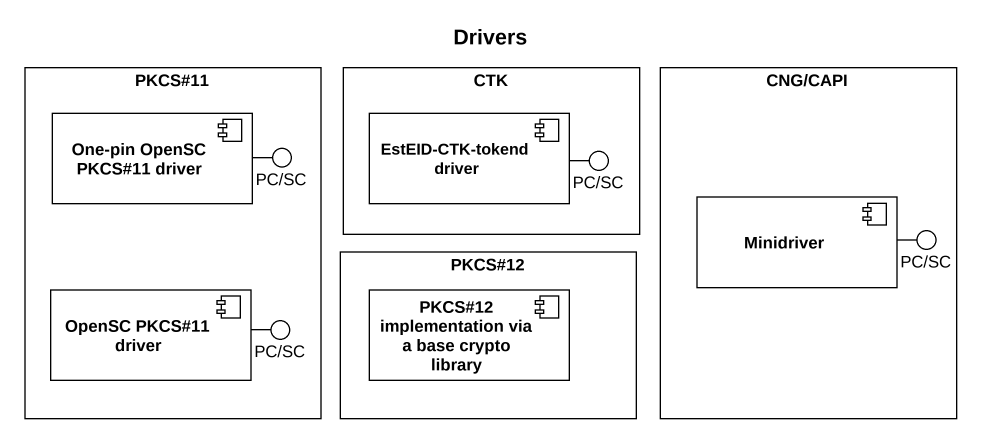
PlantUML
@startuml
title Drivers
rectangle "PKCS#11" as PKCS_11 {
  component "One-pin OpenSC PKCS#11 driver" as One_pin_OpenSC_PKCS_11 #FFFFFF
  component "OpenSC PKCS#11 driver" as OpenSC_PKCS_11_driver #FFFFFF
}
rectangle CTK {
  component "EstEID-CTK-tokend driver" as EstEID_CTK_tokend_driver #FFFFFF
}
rectangle "CNG/CAPI" as CNG_CAPI {
  component Minidriver #FFFFFF
}
() "PC/SC" as PC_SC
() "PC/SC" as PC_SC_2
rectangle "PKCS#12" as PKCS_12 {
  component "PKCS#12 implementation via a base crypto library" as PKCS_12_implementation_via #FFFFFF
}
() "PC/SC" as PC_SC_3
() "PC/SC" as PC_SC_4
One_pin_OpenSC_PKCS_11 -right- PC_SC
EstEID_CTK_tokend_driver -right- PC_SC_2
Minidriver -right- PC_SC_3
OpenSC_PKCS_11_driver -right- PC_SC_4
@enduml
